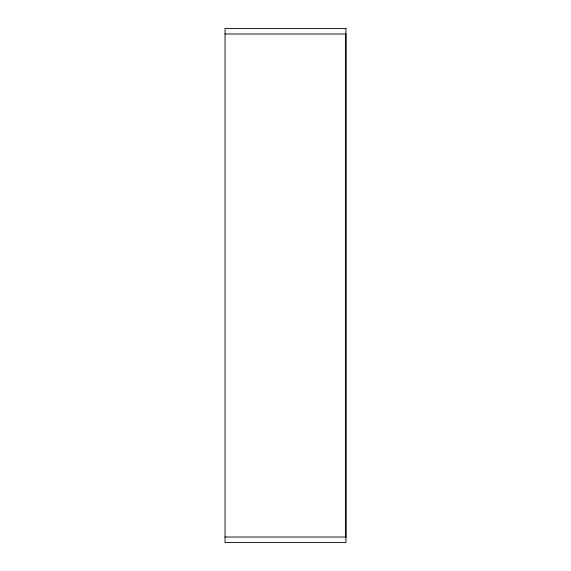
<?xml version="1.0" encoding="UTF-8"?>
<svg xmlns="http://www.w3.org/2000/svg" width="571" height="571" viewBox="0 0 571 571"><rect width="100%" height="100%" fill="white"/><g stroke="black" fill="none" stroke-linecap="round" stroke-linejoin="round"><path stroke-width="0.86" d="M225.038 33.989L345.962 33.989M225.038 537.011L345.962 537.011M345.805 33.989L345.805 537.011M345.962 28.55L225.038 28.55L225.038 542.45L345.962 542.45L345.962 28.55"/></g></svg>
